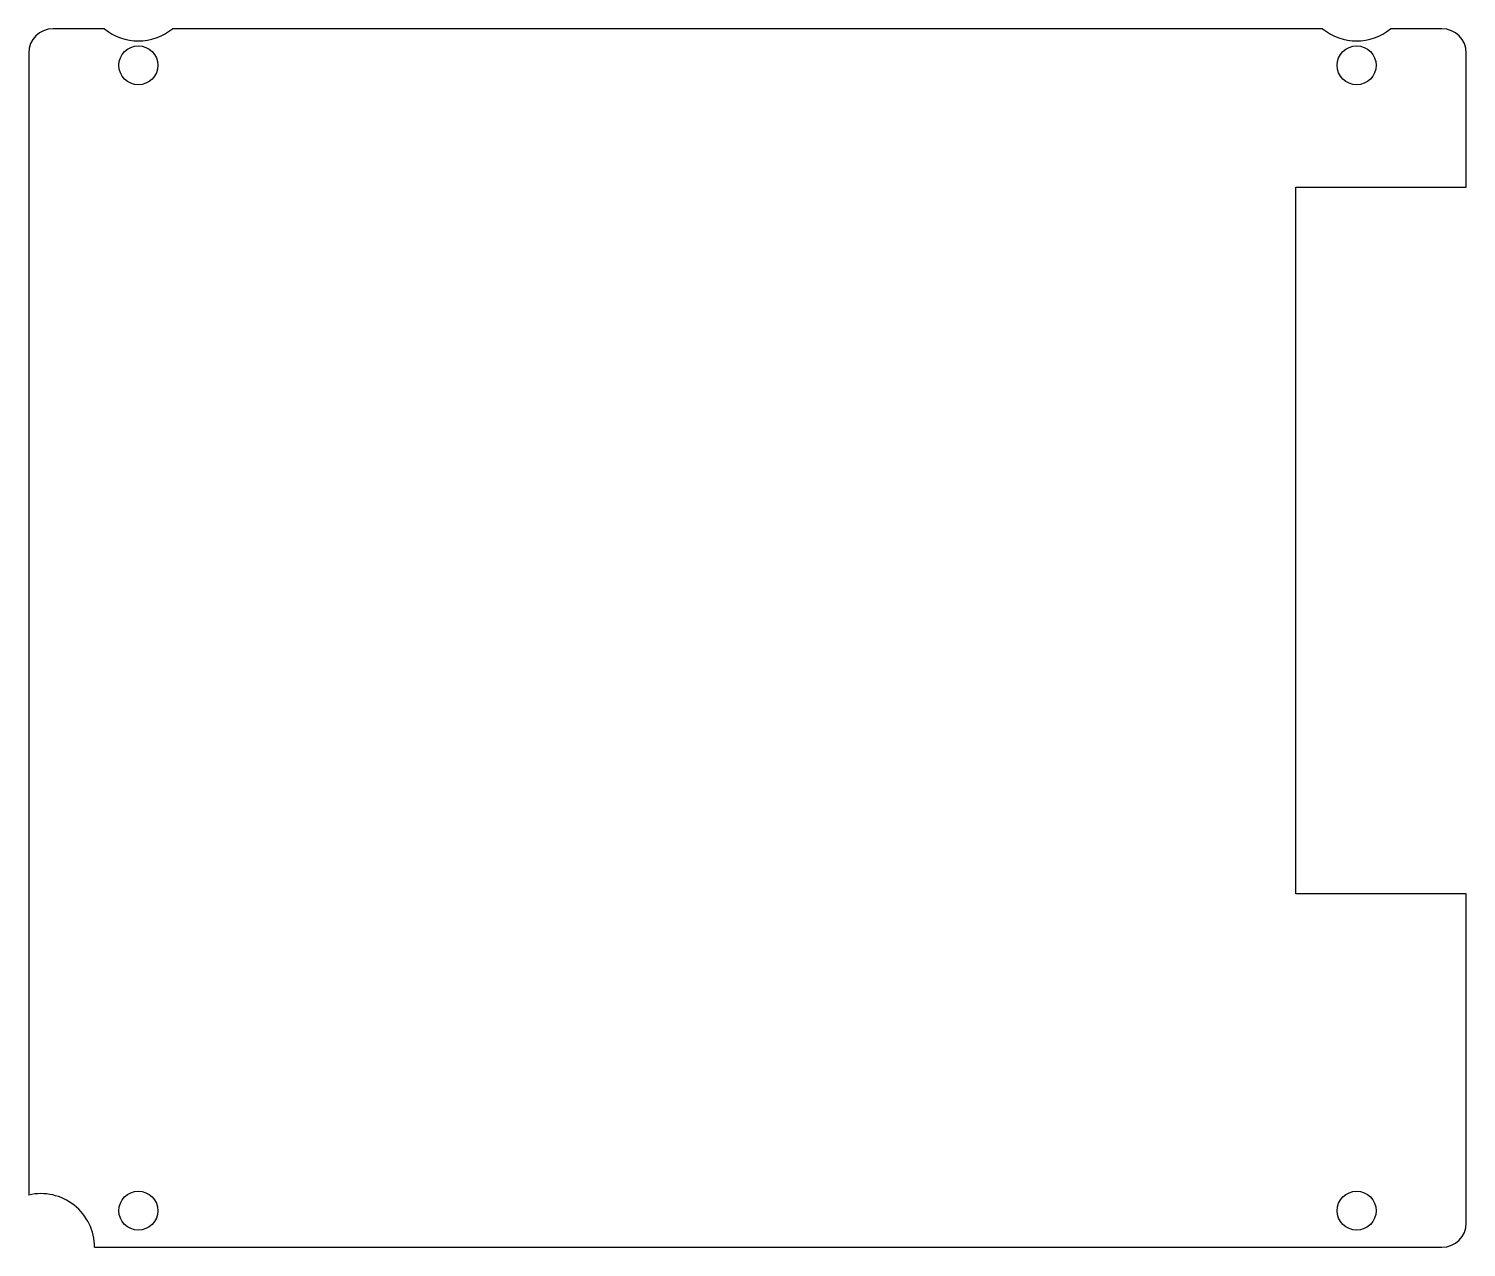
# Model space of a CAD drawing. Header units: millimetres. Extents: x -29.5 to 29.5, y 10 to 60.
import ezdxf

# ---------------------------------------------------------------- set-up
doc = ezdxf.new("R2010")
doc.units = ezdxf.units.MM

msp = doc.modelspace()

# ---------------------------------------------------------------- linework, layer by layer
for p, q in [((-26.396, 60, 4.55), (-28.5, 60, 4.55)), ((23.604, 60, 4.55), (-23.604, 60, 4.55)), ((28.5, 60, 4.55), (26.396, 60, 4.55)), ((-29.5, 59, 4.55), (-29.5, 12.142, 4.55)), ((29.5, 53.5, 4.55), (29.5, 59, 4.55)), ((22.5, 24.5, 4.55), (22.5, 53.5, 4.55)), ((22.5, 53.5, 4.55), (29.5, 53.5, 4.55)), ((29.5, 24.5, 4.55), (22.5, 24.5, 4.55)), ((29.5, 11, 4.55), (29.5, 24.5, 4.55)), ((-26.8, 10, 4.55), (28.5, 10, 4.55))]:
    msp.add_line(p, q)
for centre in [(-25, 58.5, 4.55), (25, 58.5, 4.55), (-25, 11.5, 4.55), (25, 11.5, 4.55)]:
    msp.add_circle(centre, 0.8)
for centre, radius, start, end in [((-28.5, 59, 4.55), 1, 90, 180), ((-25, 61.7, 4.55), 2.2, 230.59943, 309.40057), ((25, 61.7, 4.55), 2.2, 230.59943, 309.40057), ((28.5, 59, 4.55), 1, 0, 90), ((-29, 10, 4.55), 2.2, 0, 103.13656), ((28.5, 11, 4.55), 1, -90, 0)]:
    msp.add_arc(centre, radius, start, end)

doc.saveas('drawing.dxf')
